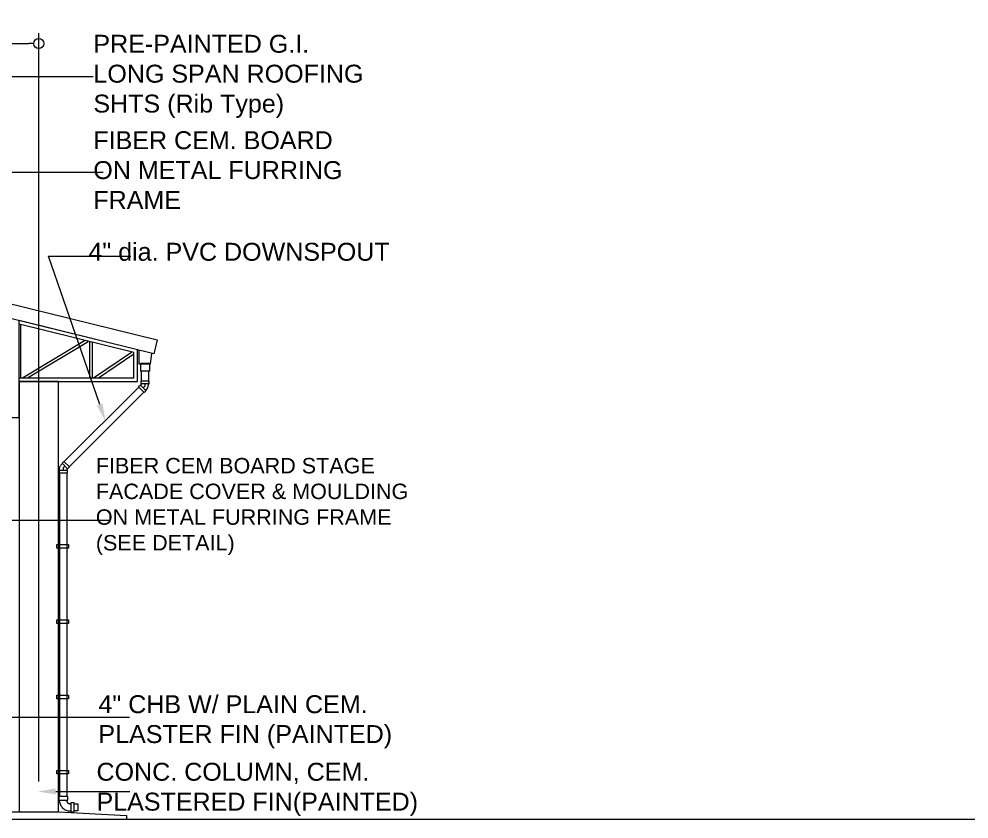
# Model space of a CAD drawing. Header units: inches. Extents: x -1369 to 1198, y -366 to 1398.
# Drawn here: x 36.08 to 49.32, y 54.68 to 65.84 of the extents above; entities that cross this region are included whole.
import ezdxf
from ezdxf import colors
from ezdxf.entities.mleader import LeaderData, LeaderLine
from ezdxf.math import Vec2, Vec3

# ---------------------------------------------------------------- set-up
doc = ezdxf.new("R2010")
doc.units = ezdxf.units.IN
doc.header["$MEASUREMENT"] = 0
for name, pattern in [('CENTER2', [1.125, 0.75, -0.125, 0.125, -0.125]), ('HIDDEN', [0.375, 0.25, -0.125]), ('HIDDEN2', [0.1875, 0.125, -0.0625])]:
    doc.linetypes.add(name, pattern=pattern)
doc.layers.add('DARK', color=1, linetype='Continuous')
doc.layers.add('dim', color=8, linetype='Continuous')
doc.styles.get("Standard").update_dxf_attribs({"font": 'arial.ttf'})
doc.dimstyles.get("Standard").update_dxf_attribs({"dimtxt": 0.25, "dimasz": 0.14, "dimexe": 0.145, "dimexo": 0.025, "dimgap": 0.05, "dimtad": 1, "dimzin": 0, "dimdsep": 46, "dimtxsty": 'Standard', "dimblk": 'DOTBLANK', "dimcen": 0.09, "dimclrd": 256, "dimclre": 256, "dimaunit": 1, "dimadec": 5, "dimazin": 0, "dimtfac": 1, "dimtix": 1, "dimtofl": 0, "dimtmove": 0, "dimatfit": 3, "dimfxl": 0, "dimtolj": 1, "dimtzin": 0, "dimlwd": -1, "dimlwe": -1, "dimarcsym": 0})

# ---------------------------------------------------------------- blocks, each defined once
blk = doc.blocks.new('_DotBlank')
at = {"color": 0, "linetype": 'ByBlock', "lineweight": -2}
blk.add_line((-0.5, 0), (-1, 0), dxfattribs=at)
blk.add_circle((0, 0), 0.5, dxfattribs=at)
blk = doc.blocks.new('*D258')
at = {"layer": 'Defpoints', "color": 0, "transparency": 16777216}
for p in [(36.354, 65.496), (18.354, 64.739), (36.354, 55.182)]:
    blk.add_point(p, dxfattribs=at)
at = {"layer": 'dim', "transparency": 16777216}
for p, q in [((18.354, 64.764), (18.354, 65.641)), ((36.354, 55.207), (36.354, 65.641)), ((18.494, 65.496), (36.214, 65.496))]:
    blk.add_line(p, q, dxfattribs=at)
at = {"layer": 'dim', "transparency": 16777216, "xscale": 0.14, "yscale": 0.14, "zscale": 0.14, "rotation": 180}
blk.add_blockref('_DotBlank', (18.354, 65.496), dxfattribs=at)
at = {"layer": 'dim', "transparency": 16777216, "xscale": 0.14, "yscale": 0.14, "zscale": 0.14}
blk.add_blockref('_DotBlank', (36.354, 65.496), dxfattribs=at)
at = {"layer": 'dim', "color": 0, "transparency": 16777216, "insert": (27.354, 65.674), "char_height": 0.25, "attachment_point": 5}
blk.add_mtext('\\A1;18.00', dxfattribs=at)
blk = doc.blocks.new('45')
at = {"layer": 'DARK'}
for p, q in [((-0.062, 0.015), (-0.089, -0.011)), ((0.015, -0.062), (-0.062, 0.015)), ((-0.05, 0.021), (-0.059, 0.012)), ((-0.055, 0.071), (-0.055, 0.033)), ((0.055, 0.071), (-0.055, 0.071)), ((0.055, 0.033), (-0.055, 0.033)), ((-0.05, 0.033), (-0.05, 0.021)), ((0.05, 0.033), (0.05, 0.021)), ((0.055, 0.071), (0.055, 0.033)), ((-0.011, -0.089), (-0.089, -0.011)), ((0.015, -0.062), (-0.011, -0.089))]:
    blk.add_line(p, q, dxfattribs=at)
at = {"layer": 'DARK', "color": 3, "linetype": 'CENTER2'}
for p, q in [((0, 0), (-0.023, -0.023)), ((0, 0.033), (0, 0))]:
    blk.add_line(p, q, dxfattribs=at)
at = {"layer": 'DARK'}
blk.add_arc((-0.054, 0.021), 0.104, 309.1688, 359.6143, dxfattribs=at)
blk = doc.blocks.new('bend hid')
at = {"color": 1, "linetype": 'HIDDEN', "ltscale": 8}
for points in [[(-0.09, 0.001), (-0.09, -0.124), (-0.04, -0.124), (-0.04, 0.001)], [(0.123, 0.091), (-0.002, 0.091), (-0.002, 0.041), (0.123, 0.041)]]:
    blk.add_lwpolyline(points, close=True, dxfattribs=at)
for points in [[(0.01, 0.027, -0.385484), (-0.026, -0.013, -8.123106)], [(0.11, 0.028, -0.385484), (-0.015, -0.113, -0.385484)]]:
    blk.add_lwpolyline(points, format="xyb", dxfattribs=at)
for points in [[(0.01, 0.027), (0.01, 0.041)], [(0.11, 0.028), (0.11, 0.041)], [(-0.026, -0.013), (-0.04, -0.014)], [(-0.015, -0.113), (-0.04, -0.114)]]:
    blk.add_lwpolyline(points, dxfattribs=at)
blk = doc.blocks.new('DSFC')
at = {"color": 1}
for points in [[(-0.654, -1.072), (-0.654, -5.587)], [(-0.554, -1.072), (-0.554, -5.587)], [(-0.449, -5.687), (-0.399, -5.687), (-0.399, -5.787), (-0.449, -5.787)]]:
    blk.add_lwpolyline(points, dxfattribs=at)
at = {"color": 8, "linetype": 'Continuous', "ltscale": 10}
for points in [[(-0.69, -2.072), (-0.528, -2.072), (-0.528, -2.122), (-0.69, -2.122)], [(-0.69, -3.122), (-0.528, -3.122), (-0.528, -3.172), (-0.69, -3.172)], [(-0.69, -4.172), (-0.528, -4.172), (-0.528, -4.222), (-0.69, -4.222)], [(-0.69, -5.222), (-0.528, -5.222), (-0.528, -5.272), (-0.69, -5.272)]]:
    blk.add_lwpolyline(points, close=True, dxfattribs=at)
at = {"color": 1, "rotation": 270}
blk.add_blockref('bend hid', (-0.54, -5.676), dxfattribs=at)

msp = doc.modelspace()

# ---------------------------------------------------------------- linework, layer by layer
at = {"color": 1}
msp.add_line((18.0792, 54.7818), (36.6292, 54.7818), dxfattribs=at)
msp.add_line((10.6234, 54.6818), (157.2716, 54.6818))
for points in [[(16.7519, 61.1697), (16.7041, 61.3638), (27.3542, 63.9878), (38.0042, 61.3638), (37.9564, 61.1697), (27.3542, 63.7818), (16.7519, 61.1697)], [(33.6112, 60.2818), (36.0792, 60.2818), (36.0792, 61.6322), (36.0792, 61.6322)], [(36.0792, 60.7818), (37.7292, 60.7818), (37.7292, 61.2256), (36.0792, 61.6322)], [(36.6292, 54.7818), (36.6292, 60.7818), (36.0792, 60.7818), (36.0792, 54.7818)]]:
    msp.add_lwpolyline(points)
at = {"color": 8}
for points in [[(36.0792, 60.8318), (37.6792, 60.8318), (37.6792, 61.1865), (36.0792, 61.5807)], [(36.0979, 61.576), (36.0979, 60.8318)], [(36.1257, 60.8318), (36.9928, 61.3556)], [(36.1982, 60.8318), (37.0444, 61.3429)], [(37.0604, 61.3389), (37.0604, 60.8318)], [(37.0979, 61.3297), (37.0979, 60.8318)], [(37.1191, 60.8318), (37.6493, 61.1938)], [(37.1856, 60.8318), (37.6792, 61.1688)]]:
    msp.add_lwpolyline(points, dxfattribs=at)
at = {"color": 1}
msp.add_lwpolyline([(36.6292, 54.7818), (37.5792, 54.7318), (37.5792, 54.6818)], dxfattribs=at)
at = {"layer": 'DARK'}
for p, q in [((37.7708, 61.035), (37.7708, 61.0303)), ((37.8958, 61.035), (37.7708, 61.035)), ((37.8958, 61.0303), (37.7708, 61.0303)), ((37.7708, 61.0233), (37.7708, 60.928)), ((37.8958, 61.0233), (37.7708, 61.0233)), ((37.8958, 60.928), (37.7708, 60.928)), ((37.7833, 61.0303), (37.7833, 61.0233)), ((37.7833, 60.928), (37.7833, 60.7895)), ((37.8833, 61.0303), (37.8833, 61.0233)), ((37.8833, 60.928), (37.8833, 60.7895)), ((37.8958, 61.035), (37.8958, 61.0303)), ((37.8958, 61.0233), (37.8958, 60.928)), ((37.748, 60.7042), (36.7096, 59.6658)), ((37.8187, 60.6335), (36.7803, 59.5951))]:
    msp.add_line(p, q, dxfattribs=at)
at = {"layer": 'DARK', "linetype": 'HIDDEN2'}
msp.add_line((37.8333, 61.0303), (37.8333, 61.0233), dxfattribs=at)
at = {"layer": 'DARK', "color": 5}
for points in [[(37.7475, 61.2211), (37.7475, 61.0311), (37.7833, 61.0311)], [(37.8833, 61.0311), (37.9141, 61.0311), (37.9321, 61.1756)]]:
    msp.add_lwpolyline(points, dxfattribs=at)

# ---------------------------------------------------------------- block references
for name, p in [('45', (37.8333, 60.7188)), ('DSFC', (37.2985, 60.5816))]:
    msp.add_blockref(name, p)
at = {"xscale": -1, "rotation": 314.9999999999973}
msp.add_blockref('45', (36.695, 59.5805), dxfattribs=at)

# ---------------------------------------------------------------- texts
at = {"attachment_point": 1}
for s, insert, char_height, width in [('PRE-PAINTED G.I. \\PLONG SPAN ROOFING \\PSHTS (Rib Type)', (37.1161, 65.6173), 0.25, 5.808403), ('FIBER CEM. BOARD \\PON METAL FURRING \\PFRAME', (37.1149, 64.2729), 0.25, 4.934024), ('4" dia. PVC DOWNSPOUT ', (37.0466, 62.7167), 0.25, 4.208436), ('FIBER CEM BOARD STAGE \\PFACADE COVER & MOULDING \\PON METAL FURRING FRAME\\P(SEE DETAIL)', (37.15, 59.7168), 0.215, 9.77219), ('4" CHB W/ PLAIN CEM. PLASTER FIN (PAINTED)', (37.186, 56.4079), 0.25, 4.208436), ('CONC. COLUMN, CEM. PLASTERED FIN(PAINTED) ', (37.1593, 55.4657), 0.25, 5.404892)]:
    msp.add_mtext(s, dxfattribs=dict(at, insert=insert, char_height=char_height, width=width))

# ---------------------------------------------------------------- dimensions: what is measured, and where the dimension line sits
at = {"layer": 'dim', "color": 0}
dim = msp.add_linear_dim(base=(36.3542, 65.4964), p1=(18.3542, 64.7392), p2=(36.3542, 55.1818), dimstyle='Standard', dxfattribs=at)
dim.commit()
dim.dimension.update_dxf_attribs({"geometry": '*D258', "text_midpoint": (27.3542, 65.6741)})

# ---------------------------------------------------------------- leaders
at = {"color": 8}
ml = msp.add_multileader_mtext('Standard', dxfattribs=at)
ml.set_content('', color=8)
ml.set_leader_properties()
ml.build(insert=Vec2(0, 0))
ml.multileader.update_dxf_attribs({"dogleg_length": 0.36, "arrow_head_size": 0.25})
ctx = ml.context
ctx.base_point, ctx.char_height, ctx.arrow_head_size, ctx.landing_gap_size, ctx.plane_origin = Vec3(37.1123, 65.0384), 0.18, 0.25, 0.09, Vec3(31.0939, 61.9801)
notes = []
notes.append((ctx, [(0, (1, 1, 0), (33.7546, 65.0384), (1, 0), 3.3577, [(0, [(32.7549, 62.6572)], 0, [])])]))
ctx.mtext.insert, ctx.mtext.flow_direction = Vec3(37.2023, 65.1284), 5
ml = msp.add_multileader_mtext('Standard', dxfattribs=at)
ml.set_content('', color=8)
ml.set_leader_properties()
ml.build(insert=Vec2(0, 0))
ml.multileader.update_dxf_attribs({"dogleg_length": 0.36, "arrow_head_size": 0.25})
ctx = ml.context
ctx.base_point, ctx.char_height, ctx.arrow_head_size, ctx.landing_gap_size, ctx.plane_origin = Vec3(37.254, 63.7012), 0.18, 0.25, 0.09, Vec3(31.2357, 60.6429)
notes.append((ctx, [(0, (1, 1, 0), (34.1204, 63.7012), (1, 0), 3.1336, [(0, [(33.0865, 61.3394)], 0, [])])]))
ctx.mtext.insert, ctx.mtext.flow_direction = Vec3(37.344, 63.7912), 5
ml = msp.add_multileader_mtext('Standard', dxfattribs=at)
ml.set_content('', color=8)
ml.set_leader_properties()
ml.build(insert=Vec2(0, 0))
ml.multileader.update_dxf_attribs({"dogleg_length": 0.36, "arrow_head_size": 0.25})
ctx = ml.context
ctx.base_point, ctx.char_height, ctx.arrow_head_size, ctx.landing_gap_size, ctx.plane_origin = Vec3(37.639, 62.5306), 0.18, 0.25, 0.09, Vec3(36.77, 58.0907)
notes.append((ctx, [(0, (1, 1, 0), (36.4922, 62.5306), (1, 0), 1.1467, [(0, [(37.2857, 60.2247)], 0, [])])]))
ctx.mtext.insert, ctx.mtext.flow_direction = Vec3(37.729, 62.6206), 5
ml = msp.add_multileader_mtext('Standard', dxfattribs=at)
ml.set_content('', color=8)
ml.set_leader_properties()
ml.build(insert=Vec2(0, 0))
ml.multileader.update_dxf_attribs({"dogleg_length": 0.36, "arrow_head_size": 0.25})
ctx = ml.context
ctx.base_point, ctx.char_height, ctx.arrow_head_size, ctx.landing_gap_size, ctx.plane_origin = Vec3(36.2292, 58.8503), 0.18, 0.25, 0.09, Vec3(25.3647, 61.8627)
notes.append((ctx, [(0, (1, 1, 0), (30.3095, 58.8503), (1, 0), 5.9196, [(0, [(28.2024, 62.1421)], 0, [])])]))
ctx.mtext.insert, ctx.mtext.flow_direction = Vec3(36.3192, 58.9403), 5
ml = msp.add_multileader_mtext('Standard', dxfattribs=at)
ml.set_content('', color=8)
ml.set_leader_properties()
ml.build(insert=Vec2(0, 0))
ml.multileader.update_dxf_attribs({"dogleg_length": 0.36, "arrow_head_size": 0.25})
ctx = ml.context
ctx.base_point, ctx.char_height, ctx.arrow_head_size, ctx.landing_gap_size, ctx.plane_origin = Vec3(37.3377, 58.8503), 0.18, 0.25, 0.09, Vec3(30.4827, 59.6937)
notes.append((ctx, [(0, (1, 1, 0), (33.7763, 58.8503), (1, 0), 3.5614, [(0, [(32.9722, 60.3818)], 0, [])])]))
ctx.mtext.insert, ctx.mtext.flow_direction = Vec3(37.4277, 58.9403), 5
ml = msp.add_multileader_mtext('Standard', dxfattribs=at)
ml.set_content('', color=8)
ml.set_leader_properties()
ml.build(insert=Vec2(0, 0))
ml.multileader.update_dxf_attribs({"dogleg_length": 0.36, "arrow_head_size": 0.25})
ctx = ml.context
ctx.base_point, ctx.char_height, ctx.arrow_head_size, ctx.landing_gap_size, ctx.plane_origin = Vec3(37.6181, 56.1003), 0.18, 0.25, 0.09, Vec3(31.6464, 58.2344)
notes.append((ctx, [(0, (1, 1, 0), (34.7193, 56.1003), (1, 0), 2.8987, [(0, [(33.9539, 56.9698)], 0, [])])]))
ctx.mtext.insert, ctx.mtext.flow_direction = Vec3(37.7081, 56.1903), 5
ml = msp.add_multileader_mtext('Standard', dxfattribs=at)
ml.set_content('', color=8)
ml.set_leader_properties()
ml.build(insert=Vec2(0, 0))
ml.multileader.update_dxf_attribs({"dogleg_length": 0.36, "arrow_head_size": 0.25})
ctx = ml.context
ctx.base_point, ctx.char_height, ctx.arrow_head_size, ctx.landing_gap_size, ctx.plane_origin = Vec3(37.6181, 56.1003), 0.18, 0.25, 0.09, Vec3(31.6464, 53.9663)
notes.append((ctx, [(0, (1, 1, 0), (32.8874, 56.1003), (1, 0), 4.7307, [(0, [(30.6509, 55.0226)], 0, [])])]))
ctx.mtext.insert, ctx.mtext.flow_direction = Vec3(37.7081, 56.1903), 5
ml = msp.add_multileader_mtext('Standard', dxfattribs=at)
ml.set_content('', color=8)
ml.set_leader_properties()
ml.build(insert=Vec2(0, 0))
ml.multileader.update_dxf_attribs({"dogleg_length": 0.36, "arrow_head_size": 0.25})
ctx = ml.context
ctx.base_point, ctx.char_height, ctx.arrow_head_size, ctx.landing_gap_size, ctx.plane_origin = Vec3(37.6226, 55.066), 0.18, 0.25, 0.09, Vec3(35.8246, 52.932)
notes.append((ctx, [(0, (1, 1, 0), (36.9547, 55.066), (1, 0), 0.6679, [(0, [(36.3404, 55.066)], 0, [])])]))
ctx.mtext.insert, ctx.mtext.flow_direction = Vec3(37.7126, 55.156), 5
for ctx, leaders in notes:
    for number, flags, end, landing, length, lines in leaders:
        leader = LeaderData()
        leader.index, (leader.has_last_leader_line, leader.has_dogleg_vector, leader.attachment_direction) = number, flags
        leader.last_leader_point, leader.dogleg_vector, leader.dogleg_length = Vec3(end), Vec3(landing), length
        for number, points, colour, breaks in lines:
            line = LeaderLine()
            line.index, line.vertices, line.color, line.breaks = number, Vec3.list(points), colors.encode_raw_color(colour), breaks
            leader.lines.append(line)
        ctx.leaders.append(leader)

doc.saveas('drawing.dxf')
